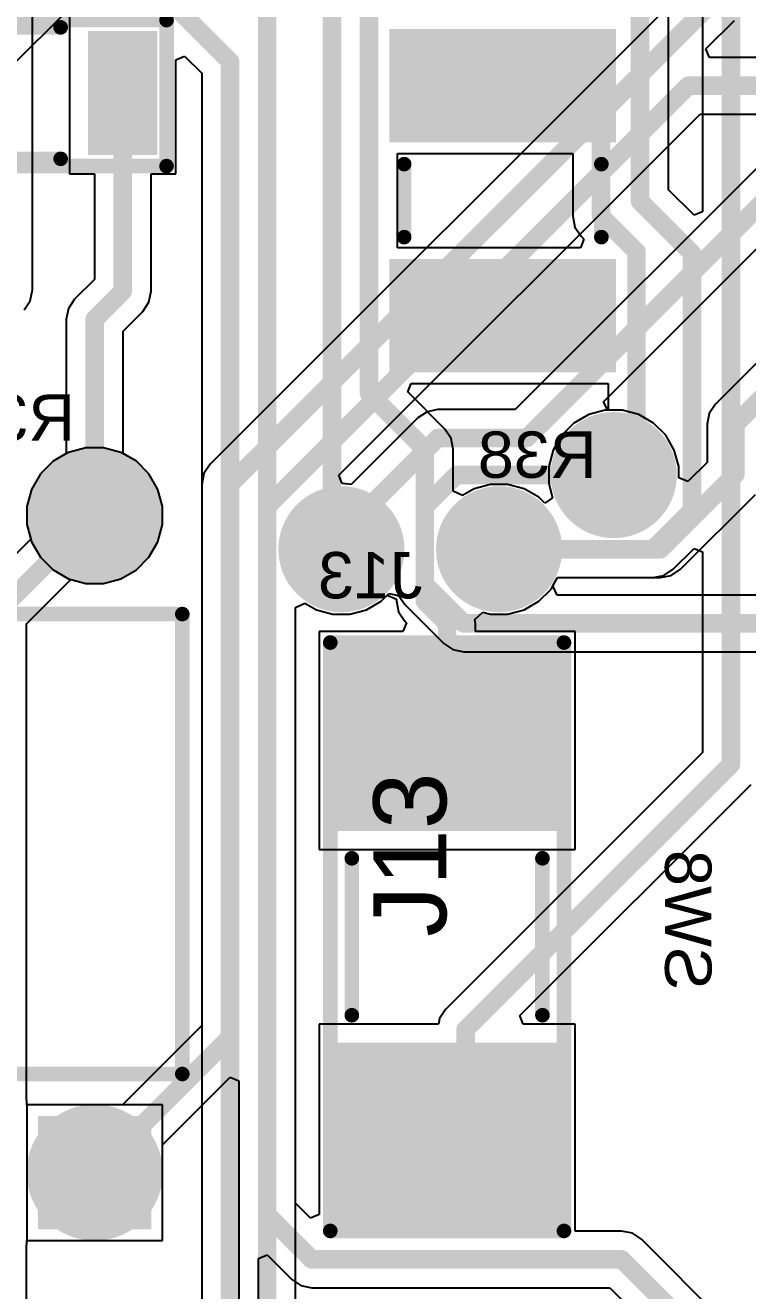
# Model space of a CAD drawing. Header units: inches. Extents: x -8.09 to -2.28, y -0.1 to 6.11.
# Drawn here: x -7.547 to -7.158, y 1.564 to 2.247 of the extents above; entities that cross this region are included whole.
import ezdxf

# ---------------------------------------------------------------- set-up
doc = ezdxf.new("R2010")
doc.units = ezdxf.units.IN
doc.header["$MEASUREMENT"] = 0
for name, color, linetype in [('BottomLayer', 5, 'Continuous'), ('BottomSolder', 6, 'Continuous'), ('InternalPlane1', 76, 'Continuous'), ('InternalPlane2', 16, 'Continuous'), ('Mechanical5', 56, 'Continuous'), ('MultiLayer', 9, 'Continuous'), ('PadHoleLayer', 156, 'Continuous'), ('TopLayer', 1, 'Continuous'), ('TopOverlay', 2, 'Continuous'), ('TopPaste', 8, 'Continuous'), ('TopSolder', 216, 'Continuous'), ('ViaHoleLayer', 16, 'Continuous')]:
    doc.layers.add(name, color=color, linetype=linetype)
doc.styles.add('Arial', font='', dxfattribs={"height": 0.2})
doc.styles.get('Arial').set_extended_font_data('Arial')

# ---------------------------------------------------------------- blocks, each defined once
blk = doc.blocks.new('RESC3226X70X40ML20T20_53')
at = {"layer": 'TopLayer'}
for points in [[(-0.08858, -0.05709), (-0.08858, 0.05709), (-0.03543, 0.05709), (-0.03543, -0.05709)], [(0.03543, -0.05709), (0.03543, 0.05709), (0.08858, 0.05709), (0.08858, -0.05709)]]:
    blk.add_hatch(color=1, dxfattribs=at).paths.add_polyline_path(points)
at = {"layer": 'TopPaste'}
for points in [[(-0.08858, -0.05709), (-0.08858, 0.05709), (-0.03543, 0.05709), (-0.03543, -0.05709)], [(0.03543, -0.05709), (0.03543, 0.05709), (0.08858, 0.05709), (0.08858, -0.05709)]]:
    blk.add_hatch(color=8, dxfattribs=at).paths.add_polyline_path(points)
at = {"layer": 'TopSolder'}
for points in [[(-0.09258, -0.06109), (-0.09258, 0.06109), (-0.03143, 0.06109), (-0.03143, -0.06109)], [(0.03143, -0.06109), (0.03143, 0.06109), (0.09258, 0.06109), (0.09258, -0.06109)]]:
    blk.add_hatch(color=216, dxfattribs=at).paths.add_polyline_path(points)
at = {"layer": 'TopOverlay'}
for points in [[(0.01969, 0.05315, 0.00787, 0.00787, 0), (-0.01968, 0.05315, 0.00787, 0.00787, 0)], [(0.01969, -0.05315, 0.00787, 0.00787, 0), (-0.01968, -0.05315, 0.00787, 0.00787, 0)]]:
    blk.add_lwpolyline(points, format="xyseb", dxfattribs=at)
for points in [[(-0.02165, 0.05315, 0.00394, 0.00394, 1), (-0.01772, 0.05315, 0.00394, 0.00394, 1)], [(0.01772, 0.05315, 0.00394, 0.00394, 1), (0.02165, 0.05315, 0.00394, 0.00394, 1)], [(-0.02165, -0.05315, 0.00394, 0.00394, 1), (-0.01772, -0.05315, 0.00394, 0.00394, 1)], [(0.01772, -0.05315, 0.00394, 0.00394, 1), (0.02165, -0.05315, 0.00394, 0.00394, 1)]]:
    blk.add_lwpolyline(points, format="xyseb", close=True, dxfattribs=at)
blk = doc.blocks.new('RESA60_630X240_88')
at = {"layer": 'BottomLayer'}
blk.add_hatch(color=5, dxfattribs=at).paths.add_polyline_path([(-0.20374, 0.02657), (-0.15059, 0.02657), (-0.15059, -0.02657), (-0.20374, -0.02657)])
h = blk.add_hatch(color=5, dxfattribs=at)
edge = h.paths.add_edge_path()
edge.add_arc((0.17717, 0), 0.02657, 0, 360)
at = {"layer": 'BottomSolder'}
blk.add_hatch(color=6, dxfattribs=at).paths.add_polyline_path([(-0.20774, 0.03057), (-0.14659, 0.03057), (-0.14659, -0.03057), (-0.20774, -0.03057)])
h = blk.add_hatch(color=6, dxfattribs=at)
edge = h.paths.add_edge_path()
edge.add_arc((0.17717, 0), 0.03057, 0, 360)
at = {"layer": 'InternalPlane1'}
h = blk.add_hatch(color=76, dxfattribs=at)
edge = h.paths.add_edge_path()
edge.add_arc((-0.17717, 0), 0.03673, 0, 360)
h = blk.add_hatch(color=76, dxfattribs=at)
edge = h.paths.add_edge_path()
edge.add_arc((0.17717, 0), 0.03673, 0, 360)
at = {"layer": 'InternalPlane2'}
h = blk.add_hatch(color=16, dxfattribs=at)
edge = h.paths.add_edge_path()
edge.add_arc((-0.17717, 0), 0.03673, 0, 360)
h = blk.add_hatch(color=16, dxfattribs=at)
edge = h.paths.add_edge_path()
edge.add_arc((0.17717, 0), 0.03673, 0, 360)
at = {"layer": 'MultiLayer'}
blk.add_hatch(color=9, dxfattribs=at).paths.add_polyline_path([(-0.20374, 0.02657), (-0.15059, 0.02657), (-0.15059, -0.02657), (-0.20374, -0.02657)])
h = blk.add_hatch(color=9, dxfattribs=at)
edge = h.paths.add_edge_path()
edge.add_arc((0.17717, 0), 0.02657, 0, 360)
at = {"layer": 'PadHoleLayer'}
h = blk.add_hatch(color=156, dxfattribs=at)
edge = h.paths.add_edge_path()
edge.add_arc((-0.17717, 0), 0.01673, 0, 360)
h = blk.add_hatch(color=156, dxfattribs=at)
edge = h.paths.add_edge_path()
edge.add_arc((0.17717, 0), 0.01673, 0, 360)
at = {"layer": 'TopLayer'}
blk.add_hatch(color=1, dxfattribs=at).paths.add_polyline_path([(-0.20374, 0.02657), (-0.15059, 0.02657), (-0.15059, -0.02657), (-0.20374, -0.02657)])
h = blk.add_hatch(color=1, dxfattribs=at)
edge = h.paths.add_edge_path()
edge.add_arc((0.17717, 0), 0.02657, 0, 360)
at = {"layer": 'TopSolder'}
blk.add_hatch(color=216, dxfattribs=at).paths.add_polyline_path([(-0.20774, 0.03057), (-0.14659, 0.03057), (-0.14659, -0.03057), (-0.20774, -0.03057)])
h = blk.add_hatch(color=216, dxfattribs=at)
edge = h.paths.add_edge_path()
edge.add_arc((0.17717, 0), 0.03057, 0, 360)
at = {"layer": 'TopOverlay'}
for points in [[(-0.12402, 0.04724, 0.00787, 0.00787, 0), (-0.12402, -0.04724, 0.00787, 0.00787, 0)], [(-0.12402, 0.04724, 0.00787, 0.00787, 0), (0.12402, 0.04724, 0.00787, 0.00787, 0)], [(0.12402, 0.04724, 0.00787, 0.00787, 0), (0.12402, -0.04724, 0.00787, 0.00787, 0)], [(-0.12402, -0.04724, 0.00787, 0.00787, 0), (0.12402, -0.04724, 0.00787, 0.00787, 0)]]:
    blk.add_lwpolyline(points, format="xyseb", dxfattribs=at)
for points in [[(-0.12598, 0.04724, 0.00394, 0.00394, 1), (-0.12205, 0.04724, 0.00394, 0.00394, 1)], [(-0.12598, 0.04724, 0.00394, 0.00394, 1), (-0.12205, 0.04724, 0.00394, 0.00394, 1)], [(0.12205, 0.04724, 0.00394, 0.00394, 1), (0.12598, 0.04724, 0.00394, 0.00394, 1)], [(0.12205, 0.04724, 0.00394, 0.00394, 1), (0.12598, 0.04724, 0.00394, 0.00394, 1)], [(-0.12598, -0.04724, 0.00394, 0.00394, 1), (-0.12205, -0.04724, 0.00394, 0.00394, 1)], [(-0.12598, -0.04724, 0.00394, 0.00394, 1), (-0.12205, -0.04724, 0.00394, 0.00394, 1)], [(0.12205, -0.04724, 0.00394, 0.00394, 1), (0.12598, -0.04724, 0.00394, 0.00394, 1)], [(0.12205, -0.04724, 0.00394, 0.00394, 1), (0.12598, -0.04724, 0.00394, 0.00394, 1)]]:
    blk.add_lwpolyline(points, format="xyseb", close=True, dxfattribs=at)
blk = doc.blocks.new('FP_S1911_46R_MFG_107')
at = {"layer": 'TopLayer'}
for points in [[(-0.15472, 0.05906), (-0.05709, 0.05906), (-0.05709, -0.05906), (-0.15472, -0.05906)], [(0.05709, 0.05906), (0.15472, 0.05906), (0.15472, -0.05906), (0.05709, -0.05906)]]:
    blk.add_hatch(color=1, dxfattribs=at).paths.add_polyline_path(points)
at = {"layer": 'TopPaste'}
for points in [[(-0.15472, 0.05906), (-0.05709, 0.05906), (-0.05709, -0.05906), (-0.15472, -0.05906)], [(0.05709, 0.05906), (0.15472, 0.05906), (0.15472, -0.05906), (0.05709, -0.05906)]]:
    blk.add_hatch(color=8, dxfattribs=at).paths.add_polyline_path(points)
at = {"layer": 'TopSolder'}
for points in [[(-0.15472, 0.05906), (-0.05709, 0.05906), (-0.05709, -0.05906), (-0.15472, -0.05906)], [(0.05709, 0.05906), (0.15472, 0.05906), (0.15472, -0.05906), (0.05709, -0.05906)]]:
    blk.add_hatch(color=216, dxfattribs=at).paths.add_polyline_path(points)
at = {"layer": 'Mechanical5'}
for points in [[(-0.15866, 0.06299, 0.00787, 0.00787, 0), (0.15866, 0.06299, 0.00787, 0.00787, 0)], [(-0.15866, 0.06299, 0.00787, 0.00787, 0), (-0.15866, -0.06299, 0.00787, 0.00787, 0)], [(0.15866, 0.06299, 0.00787, 0.00787, 0), (0.15866, -0.06299, 0.00787, 0.00787, 0)], [(-0.15866, -0.06299, 0.00787, 0.00787, 0), (0.15866, -0.06299, 0.00787, 0.00787, 0)]]:
    blk.add_lwpolyline(points, format="xyseb", dxfattribs=at)
for points in [[(-0.16063, 0.06299, 0.00394, 0.00394, 1), (-0.15669, 0.06299, 0.00394, 0.00394, 1)], [(-0.16063, 0.06299, 0.00394, 0.00394, 1), (-0.15669, 0.06299, 0.00394, 0.00394, 1)], [(0.15669, 0.06299, 0.00394, 0.00394, 1), (0.16063, 0.06299, 0.00394, 0.00394, 1)], [(0.15669, 0.06299, 0.00394, 0.00394, 1), (0.16063, 0.06299, 0.00394, 0.00394, 1)], [(-0.16063, -0.06299, 0.00394, 0.00394, 1), (-0.15669, -0.06299, 0.00394, 0.00394, 1)], [(-0.16063, -0.06299, 0.00394, 0.00394, 1), (-0.15669, -0.06299, 0.00394, 0.00394, 1)], [(0.15669, -0.06299, 0.00394, 0.00394, 1), (0.16063, -0.06299, 0.00394, 0.00394, 1)], [(0.15669, -0.06299, 0.00394, 0.00394, 1), (0.16063, -0.06299, 0.00394, 0.00394, 1)]]:
    blk.add_lwpolyline(points, format="xyseb", close=True, dxfattribs=at)
at = {"layer": 'TopOverlay'}
for points in [[(-0.04232, 0.05138, 0.00787, 0.00787, 0), (0.04232, 0.05138, 0.00787, 0.00787, 0)], [(-0.04232, -0.05138, 0.00787, 0.00787, 0), (0.04232, -0.05138, 0.00787, 0.00787, 0)]]:
    blk.add_lwpolyline(points, format="xyseb", dxfattribs=at)
for points in [[(-0.04429, 0.05138, 0.00394, 0.00394, 1), (-0.04035, 0.05138, 0.00394, 0.00394, 1)], [(0.04035, 0.05138, 0.00394, 0.00394, 1), (0.04429, 0.05138, 0.00394, 0.00394, 1)], [(-0.04429, -0.05138, 0.00394, 0.00394, 1), (-0.04035, -0.05138, 0.00394, 0.00394, 1)], [(0.04035, -0.05138, 0.00394, 0.00394, 1), (0.04429, -0.05138, 0.00394, 0.00394, 1)]]:
    blk.add_lwpolyline(points, format="xyseb", close=True, dxfattribs=at)
at = {"layer": 'Mechanical5', "style": 'Arial'}
blk.add_text('J13', height=0.03937, dxfattribs=at).set_placement((-0.00007, 0.00044))
blk = doc.blocks.new('FP_C1206C_EB_MFG_163')
at = {"layer": 'TopLayer'}
for points in [[(-0.07382, 0.03346), (-0.03642, 0.03346), (-0.03642, -0.03346), (-0.07382, -0.03346)], [(0.03642, 0.03346), (0.07382, 0.03346), (0.07382, -0.03346), (0.03642, -0.03346)]]:
    blk.add_hatch(color=1, dxfattribs=at).paths.add_polyline_path(points)
at = {"layer": 'TopPaste'}
for points in [[(-0.07382, 0.03346), (-0.03642, 0.03346), (-0.03642, -0.03346), (-0.07382, -0.03346)], [(0.03642, 0.03346), (0.07382, 0.03346), (0.07382, -0.03346), (0.03642, -0.03346)]]:
    blk.add_hatch(color=8, dxfattribs=at).paths.add_polyline_path(points)
at = {"layer": 'TopSolder'}
for points in [[(-0.07382, 0.03346), (-0.03642, 0.03346), (-0.03642, -0.03346), (-0.07382, -0.03346)], [(0.03642, 0.03346), (0.07382, 0.03346), (0.07382, -0.03346), (0.03642, -0.03346)]]:
    blk.add_hatch(color=216, dxfattribs=at).paths.add_polyline_path(points)
at = {"layer": 'Mechanical5'}
for points in [[(-0.07874, 0.03937, 0.00787, 0.00787, 0), (-0.07874, -0.03937, 0.00787, 0.00787, 0)], [(0.07874, 0.03937, 0.00787, 0.00787, 0), (-0.07874, 0.03937, 0.00787, 0.00787, 0)], [(0.07874, 0.03937, 0.00787, 0.00787, 0), (0.07874, -0.03937, 0.00787, 0.00787, 0)], [(0.07874, -0.03937, 0.00787, 0.00787, 0), (-0.07874, -0.03937, 0.00787, 0.00787, 0)]]:
    blk.add_lwpolyline(points, format="xyseb", dxfattribs=at)
for points in [[(-0.08071, 0.03937, 0.00394, 0.00394, 1), (-0.07677, 0.03937, 0.00394, 0.00394, 1)], [(-0.08071, 0.03937, 0.00394, 0.00394, 1), (-0.07677, 0.03937, 0.00394, 0.00394, 1)], [(0.07677, 0.03937, 0.00394, 0.00394, 1), (0.08071, 0.03937, 0.00394, 0.00394, 1)], [(0.07677, 0.03937, 0.00394, 0.00394, 1), (0.08071, 0.03937, 0.00394, 0.00394, 1)], [(-0.08071, -0.03937, 0.00394, 0.00394, 1), (-0.07677, -0.03937, 0.00394, 0.00394, 1)], [(-0.08071, -0.03937, 0.00394, 0.00394, 1), (-0.07677, -0.03937, 0.00394, 0.00394, 1)], [(0.07677, -0.03937, 0.00394, 0.00394, 1), (0.08071, -0.03937, 0.00394, 0.00394, 1)], [(0.07677, -0.03937, 0.00394, 0.00394, 1), (0.08071, -0.03937, 0.00394, 0.00394, 1)]]:
    blk.add_lwpolyline(points, format="xyseb", close=True, dxfattribs=at)
at = {"layer": 'TopOverlay'}
for points in [[(0.02165, 0.03543, 0.00787, 0.00787, 0), (-0.02165, 0.03543, 0.00787, 0.00787, 0)], [(0.02165, -0.03543, 0.00787, 0.00787, 0), (-0.02165, -0.03543, 0.00787, 0.00787, 0)]]:
    blk.add_lwpolyline(points, format="xyseb", dxfattribs=at)
for points in [[(-0.02362, 0.03543, 0.00394, 0.00394, 1), (-0.01969, 0.03543, 0.00394, 0.00394, 1)], [(0.01969, 0.03543, 0.00394, 0.00394, 1), (0.02362, 0.03543, 0.00394, 0.00394, 1)], [(-0.02362, -0.03543, 0.00394, 0.00394, 1), (-0.01969, -0.03543, 0.00394, 0.00394, 1)], [(0.01969, -0.03543, 0.00394, 0.00394, 1), (0.02362, -0.03543, 0.00394, 0.00394, 1)]]:
    blk.add_lwpolyline(points, format="xyseb", close=True, dxfattribs=at)
at = {"layer": 'Mechanical5', "style": 'Arial'}
blk.add_text('C4', height=0.03937, dxfattribs=at).set_placement((0, 0.00044))

msp = doc.modelspace()

# ---------------------------------------------------------------- hatches: boundary and pattern name
at = {"layer": 'BottomLayer'}
h = msp.add_hatch(color=5, dxfattribs=at)
edge = h.paths.add_edge_path()
edge.add_arc((-7.23018, 2.004), 0.025, 0, 360)
h = msp.add_hatch(color=5, dxfattribs=at)
edge = h.paths.add_edge_path()
edge.add_arc((-7.377, 1.964), 0.025, 0, 360)
h = msp.add_hatch(color=5, dxfattribs=at)
edge = h.paths.add_edge_path()
edge.add_arc((-7.292, 1.964), 0.025, 0, 360)
at = {"layer": 'BottomSolder'}
h = msp.add_hatch(color=6, dxfattribs=at)
edge = h.paths.add_edge_path()
edge.add_arc((-7.23018, 2.004), 0.029, 0, 360)
h = msp.add_hatch(color=6, dxfattribs=at)
edge = h.paths.add_edge_path()
edge.add_arc((-7.377, 1.964), 0.029, 0, 360)
h = msp.add_hatch(color=6, dxfattribs=at)
edge = h.paths.add_edge_path()
edge.add_arc((-7.292, 1.964), 0.029, 0, 360)
at = {"layer": 'InternalPlane1'}
h = msp.add_hatch(color=76, dxfattribs=at)
edge = h.paths.add_edge_path()
edge.add_arc((-7.23018, 2.004), 0.034, 0, 360)
h = msp.add_hatch(color=76, dxfattribs=at)
edge = h.paths.add_edge_path()
edge.add_arc((-7.377, 1.964), 0.034, 0, 360)
h = msp.add_hatch(color=76, dxfattribs=at)
edge = h.paths.add_edge_path()
edge.add_arc((-7.292, 1.964), 0.034, 0, 360)
at = {"layer": 'InternalPlane2'}
h = msp.add_hatch(color=16, dxfattribs=at)
edge = h.paths.add_edge_path()
edge.add_arc((-7.23018, 2.004), 0.034, 0, 360)
h = msp.add_hatch(color=16, dxfattribs=at)
edge = h.paths.add_edge_path()
edge.add_arc((-7.377, 1.964), 0.034, 0, 360)
h = msp.add_hatch(color=16, dxfattribs=at)
edge = h.paths.add_edge_path()
edge.add_arc((-7.292, 1.964), 0.034, 0, 360)
at = {"layer": 'TopLayer'}
h = msp.add_hatch(color=1, dxfattribs=at)
edge = h.paths.add_edge_path()
edge.add_arc((-7.23018, 2.004), 0.025, 0, 360)
h = msp.add_hatch(color=1, dxfattribs=at)
edge = h.paths.add_edge_path()
edge.add_arc((-7.377, 1.964), 0.025, 0, 360)
h = msp.add_hatch(color=1, dxfattribs=at)
edge = h.paths.add_edge_path()
edge.add_arc((-7.292, 1.964), 0.025, 0, 360)
at = {"layer": 'TopSolder'}
h = msp.add_hatch(color=216, dxfattribs=at)
edge = h.paths.add_edge_path()
edge.add_arc((-7.23018, 2.004), 0.029, 0, 360)
h = msp.add_hatch(color=216, dxfattribs=at)
edge = h.paths.add_edge_path()
edge.add_arc((-7.377, 1.964), 0.029, 0, 360)
h = msp.add_hatch(color=216, dxfattribs=at)
edge = h.paths.add_edge_path()
edge.add_arc((-7.292, 1.964), 0.029, 0, 360)
at = {"layer": 'ViaHoleLayer'}
h = msp.add_hatch(color=16, dxfattribs=at)
edge = h.paths.add_edge_path()
edge.add_arc((-7.23018, 2.004), 0.014, 0, 360)
h = msp.add_hatch(color=16, dxfattribs=at)
edge = h.paths.add_edge_path()
edge.add_arc((-7.377, 1.964), 0.014, 0, 360)
h = msp.add_hatch(color=16, dxfattribs=at)
edge = h.paths.add_edge_path()
edge.add_arc((-7.292, 1.964), 0.014, 0, 360)

# ---------------------------------------------------------------- linework, layer by layer
at = {"layer": 'BottomLayer'}
for p, q in [((-7.61374, 2.16564), (-7.40325, 2.37612)), ((-7.18229, 2.27534), (-7.44781, 2.00981)), ((-7.18046, 2.23391), (-7.16514, 2.24923)), ((-7.17854, 2.22929), (-7.18046, 2.23391)), ((-5.85958, 2.22929), (-7.17854, 2.22929)), ((-7.37837, 2.004), (-7.18367, 2.19871)), ((-7.18367, 2.19871), (-5.85958, 2.19871)), ((-7.13879, 2.18384), (-7.28333, 2.03929)), ((-7.23579, 2.04358), (-7.12164, 2.15773)), ((-7.06452, 2.15311), (-7.1754, 2.04223)), ((-7.2333, 2.039), (-7.23579, 2.04358)), ((-7.1754, 2.04223), (-7.17871, 2.03727)), ((-7.33581, 2.03481), (-7.37168, 1.99895)), ((-7.33085, 2.03813), (-7.33581, 2.03481)), ((-7.325, 2.03929), (-7.33085, 2.03813)), ((-7.28333, 2.03929), (-7.325, 2.03929)), ((-7.22557, 2.039), (-7.2333, 2.039)), ((-7.21667, 2.03661), (-7.22557, 2.039)), ((-7.20869, 2.03201), (-7.21667, 2.03661)), ((-7.17871, 2.03727), (-7.17988, 2.03142)), ((-7.20217, 2.02549), (-7.20869, 2.03201)), ((-7.17988, 2.03142), (-7.17988, 2.01075)), ((-7.19756, 2.01751), (-7.20217, 2.02549)), ((-7.52412, 2.01625), (-7.53246, 2.01143)), ((-7.51482, 2.01874), (-7.52412, 2.01625)), ((-7.50518, 2.01874), (-7.51482, 2.01874)), ((-7.49588, 2.01625), (-7.50518, 2.01874)), ((-7.48754, 2.01143), (-7.49588, 2.01625)), ((-7.19518, 2.00861), (-7.19756, 2.01751)), ((-7.53246, 2.01143), (-7.53927, 2.00462)), ((-7.48073, 2.00462), (-7.48754, 2.01143)), ((-7.44781, 2.00981), (-7.45113, 2.00485)), ((-7.19518, 2.00252), (-7.19518, 2.00861)), ((-7.17988, 2.01075), (-7.19018, 2.00045)), ((-7.53927, 2.00462), (-7.54408, 1.99628)), ((-7.47592, 1.99628), (-7.48073, 2.00462)), ((-7.45113, 2.00485), (-7.45229, 1.999)), ((-7.37651, 1.99951), (-7.37837, 2.004)), ((-7.19018, 2.00045), (-7.19518, 2.00252)), ((-7.54408, 1.99628), (-7.54657, 1.98698)), ((-7.47343, 1.98698), (-7.47592, 1.99628)), ((-7.45229, 1.999), (-7.45229, 1.70717)), ((-7.37168, 1.99895), (-7.37651, 1.99951)), ((-7.19419, 1.95319), (-7.15377, 1.9936)), ((-7.54657, 1.98698), (-7.54657, 1.97735)), ((-7.47343, 1.97735), (-7.47343, 1.98698)), ((-7.54657, 1.97735), (-7.54408, 1.96805)), ((-7.47592, 1.96805), (-7.47343, 1.97735)), ((-7.54408, 1.96805), (-7.53927, 1.95971)), ((-7.48073, 1.95971), (-7.47592, 1.96805)), ((-7.53927, 1.95971), (-7.53246, 1.9529)), ((-7.48754, 1.9529), (-7.48073, 1.95971)), ((-7.53246, 1.9529), (-7.52412, 1.94808)), ((-7.49588, 1.94808), (-7.48754, 1.9529)), ((-7.19915, 1.94987), (-7.19419, 1.95319)), ((-7.52412, 1.94808), (-7.51482, 1.94559)), ((-7.51482, 1.94559), (-7.50518, 1.94559)), ((-7.50518, 1.94559), (-7.49588, 1.94808)), ((-7.26296, 1.94429), (-7.26042, 1.94871)), ((-7.26042, 1.94871), (-7.205, 1.94871)), ((-7.205, 1.94871), (-7.19915, 1.94987)), ((-7.35551, 1.93599), (-7.35141, 1.94009)), ((-7.35141, 1.94009), (-7.34697, 1.9393)), ((-7.34697, 1.9393), (-7.34579, 1.93864)), ((-7.34579, 1.93864), (-7.34281, 1.93419)), ((-7.2606, 1.93929), (-7.26296, 1.94429)), ((-6.91258, 1.93929), (-7.2606, 1.93929)), ((-7.40171, 1.9326), (-7.39671, 1.93496)), ((-7.40171, 1.322), (-7.40171, 1.9326)), ((-7.39671, 1.93496), (-7.39051, 1.93139)), ((-7.39051, 1.93139), (-7.38161, 1.929)), ((-7.37239, 1.929), (-7.36349, 1.93139)), ((-7.36349, 1.93139), (-7.35551, 1.93599)), ((-7.34281, 1.93419), (-7.32181, 1.91319)), ((-7.38161, 1.929), (-7.37239, 1.929)), ((-7.32181, 1.91319), (-7.31685, 1.90987)), ((-7.31685, 1.90987), (-7.311, 1.90871)), ((-7.311, 1.90871), (-6.91258, 1.90871)), ((-7.45229, 1.70717), (-7.49505, 1.66441)), ((-7.47343, 1.64278), (-7.43691, 1.67929)), ((-7.43691, 1.67929), (-7.43229, 1.67738)), ((-7.43229, 1.67738), (-7.43229, 1.32833)), ((-7.49505, 1.66441), (-7.54657, 1.66441)), ((-7.54657, 1.66441), (-7.54657, 1.59126)), ((-7.47343, 1.59126), (-7.47343, 1.64278)), ((-7.54657, 1.59126), (-7.47343, 1.59126))]:
    msp.add_line(p, q, dxfattribs=at)
for points in [[(-7.745, 2.056, 0.01, 0.01, 0), (-7.40958, 2.39142, 0.01, 0.01, 0)], [(-7.437, 1.999, 0.01, 0.01, 0), (-7.17147, 2.26453, 0.01, 0.01, 0)], [(-7.417, 1.987, 0.01, 0.01, 0), (-7.19, 2.214, 0.01, 0.01, 0)], [(-7.19, 2.214, 0.01, 0.01, 0), (-5.828, 2.214, 0.01, 0.01, 0)], [(-7.277, 2.024, 0.01, 0.01, 0), (-7.12797, 2.17303, 0.01, 0.01, 0)], [(-7.16458, 2.03142, 0.01, 0.01, 0), (-7.049, 2.147, 0.01, 0.01, 0)], [(-7.16458, 2.00442, 0.01, 0.01, 0), (-7.16458, 2.03142, 0.01, 0.01, 0)], [(-7.377, 1.972, 0.01, 0.01, 0), (-7.325, 2.024, 0.01, 0.01, 0)], [(-7.325, 2.024, 0.01, 0.01, 0), (-7.277, 2.024, 0.01, 0.01, 0)], [(-7.332, 1.987, 0.01, 0.01, 0), (-7.315, 2.004, 0.01, 0.01, 0)], [(-7.315, 2.004, 0.01, 0.01, 0), (-7.23018, 2.004, 0.01, 0.01, 0)], [(-7.205, 1.964, 0.01, 0.01, 0), (-7.16458, 2.00442, 0.01, 0.01, 0)], [(-7.437, 1.70083, 0.01, 0.01, 0), (-7.437, 1.999, 0.01, 0.01, 0)], [(-7.417, 1.322, 0.01, 0.01, 0), (-7.417, 1.987, 0.01, 0.01, 0)], [(-7.332, 1.945, 0.01, 0.01, 0), (-7.332, 1.987, 0.01, 0.01, 0)], [(-7.377, 1.964, 0.01, 0.01, 0), (-7.377, 1.972, 0.01, 0.01, 0)], [(-7.292, 1.964, 0.01, 0.01, 0), (-7.205, 1.964, 0.01, 0.01, 0)], [(-7.332, 1.945, 0.01, 0.01, 0), (-7.311, 1.924, 0.01, 0.01, 0)], [(-7.311, 1.924, 0.01, 0.01, 0), (-6.881, 1.924, 0.01, 0.01, 0)], [(-7.51, 1.62783, 0.01, 0.01, 0), (-7.437, 1.70083, 0.01, 0.01, 0)]]:
    msp.add_lwpolyline(points, format="xyseb", dxfattribs=at)
for points in [[(-7.1925, 2.214, 0.005, 0.005, 1), (-7.1875, 2.214, 0.005, 0.005, 1)], [(-7.1925, 2.214, 0.005, 0.005, 1), (-7.1875, 2.214, 0.005, 0.005, 1)], [(-7.16708, 2.03142, 0.005, 0.005, 1), (-7.16208, 2.03142, 0.005, 0.005, 1)], [(-7.16708, 2.03142, 0.005, 0.005, 1), (-7.16208, 2.03142, 0.005, 0.005, 1)], [(-7.3275, 2.024, 0.005, 0.005, 1), (-7.3225, 2.024, 0.005, 0.005, 1)], [(-7.3275, 2.024, 0.005, 0.005, 1), (-7.3225, 2.024, 0.005, 0.005, 1)], [(-7.2795, 2.024, 0.005, 0.005, 1), (-7.2745, 2.024, 0.005, 0.005, 1)], [(-7.2795, 2.024, 0.005, 0.005, 1), (-7.2745, 2.024, 0.005, 0.005, 1)], [(-7.3175, 2.004, 0.005, 0.005, 1), (-7.3125, 2.004, 0.005, 0.005, 1)], [(-7.3175, 2.004, 0.005, 0.005, 1), (-7.3125, 2.004, 0.005, 0.005, 1)], [(-7.23268, 2.004, 0.005, 0.005, 1), (-7.22768, 2.004, 0.005, 0.005, 1)], [(-7.16708, 2.00442, 0.005, 0.005, 1), (-7.16208, 2.00442, 0.005, 0.005, 1)], [(-7.16708, 2.00442, 0.005, 0.005, 1), (-7.16208, 2.00442, 0.005, 0.005, 1)], [(-7.4395, 1.999, 0.005, 0.005, 1), (-7.4345, 1.999, 0.005, 0.005, 1)], [(-7.4395, 1.999, 0.005, 0.005, 1), (-7.4345, 1.999, 0.005, 0.005, 1)], [(-7.4195, 1.987, 0.005, 0.005, 1), (-7.4145, 1.987, 0.005, 0.005, 1)], [(-7.4195, 1.987, 0.005, 0.005, 1), (-7.4145, 1.987, 0.005, 0.005, 1)], [(-7.3345, 1.987, 0.005, 0.005, 1), (-7.3295, 1.987, 0.005, 0.005, 1)], [(-7.3345, 1.987, 0.005, 0.005, 1), (-7.3295, 1.987, 0.005, 0.005, 1)], [(-7.3795, 1.972, 0.005, 0.005, 1), (-7.3745, 1.972, 0.005, 0.005, 1)], [(-7.3795, 1.972, 0.005, 0.005, 1), (-7.3745, 1.972, 0.005, 0.005, 1)], [(-7.3795, 1.964, 0.005, 0.005, 1), (-7.3745, 1.964, 0.005, 0.005, 1)], [(-7.2945, 1.964, 0.005, 0.005, 1), (-7.2895, 1.964, 0.005, 0.005, 1)], [(-7.2075, 1.964, 0.005, 0.005, 1), (-7.2025, 1.964, 0.005, 0.005, 1)], [(-7.2075, 1.964, 0.005, 0.005, 1), (-7.2025, 1.964, 0.005, 0.005, 1)], [(-7.3345, 1.945, 0.005, 0.005, 1), (-7.3295, 1.945, 0.005, 0.005, 1)], [(-7.3345, 1.945, 0.005, 0.005, 1), (-7.3295, 1.945, 0.005, 0.005, 1)], [(-7.3135, 1.924, 0.005, 0.005, 1), (-7.3085, 1.924, 0.005, 0.005, 1)], [(-7.3135, 1.924, 0.005, 0.005, 1), (-7.3085, 1.924, 0.005, 0.005, 1)], [(-7.4395, 1.70083, 0.005, 0.005, 1), (-7.4345, 1.70083, 0.005, 0.005, 1)], [(-7.4395, 1.70083, 0.005, 0.005, 1), (-7.4345, 1.70083, 0.005, 0.005, 1)], [(-7.5125, 1.62783, 0.005, 0.005, 1), (-7.5075, 1.62783, 0.005, 0.005, 1)]]:
    msp.add_lwpolyline(points, format="xyseb", close=True, dxfattribs=at)
at = {"layer": 'TopLayer'}
for p, q in [((-7.18229, 2.48492), (-7.18229, 2.14603)), ((-7.20071, 2.15791), (-7.20071, 2.37)), ((-7.5436, 2.10385), (-7.5436, 2.31004)), ((-7.52358, 2.25346), (-7.52358, 2.16654)), ((-7.46618, 2.22802), (-7.46156, 2.22993)), ((-7.46618, 2.16654), (-7.46618, 2.22802)), ((-7.46156, 2.22993), (-7.45229, 2.22067)), ((-7.45229, 2.22067), (-7.45229, 1.47906)), ((-7.34679, 2.12657), (-7.34679, 2.17744)), ((-7.34679, 2.17744), (-7.25229, 2.17744)), ((-7.25229, 2.17744), (-7.25229, 2.14358)), ((-7.52358, 2.16654), (-7.51018, 2.16654)), ((-7.51018, 2.16654), (-7.51018, 2.10945)), ((-7.47959, 2.10312), (-7.47959, 2.16654)), ((-7.47959, 2.16654), (-7.46618, 2.16654)), ((-7.18691, 2.14412), (-7.20071, 2.15791)), ((-7.25229, 2.14358), (-7.25113, 2.13772)), ((-7.18229, 2.14603), (-7.18691, 2.14412)), ((-7.25113, 2.13772), (-7.24781, 2.13276)), ((-7.24625, 2.13119), (-7.24816, 2.12657)), ((-7.24781, 2.13276), (-7.24625, 2.13119)), ((-7.24816, 2.12657), (-7.34679, 2.12657)), ((-7.51018, 2.10945), (-7.52081, 2.09881)), ((-7.54477, 2.098), (-7.5436, 2.10385)), ((-7.48075, 2.09727), (-7.47959, 2.10312)), ((-7.54808, 2.09304), (-7.54477, 2.098)), ((-7.52081, 2.09881), (-7.52413, 2.09385)), ((-7.48407, 2.0923), (-7.48075, 2.09727)), ((-7.52413, 2.09385), (-7.52529, 2.088)), ((-7.49471, 2.08167), (-7.48407, 2.0923)), ((-7.52529, 2.088), (-7.52529, 2.01557)), ((-7.49471, 2.01557), (-7.49471, 2.08167)), ((-7.34126, 2.04881), (-7.33935, 2.05343)), ((-7.32119, 2.02873), (-7.34126, 2.04881)), ((-7.33935, 2.05343), (-7.23321, 2.05343)), ((-7.23321, 2.05343), (-7.23321, 2.039)), ((-7.24369, 2.03661), (-7.25167, 2.03201)), ((-7.23478, 2.039), (-7.24369, 2.03661)), ((-7.23321, 2.039), (-7.23478, 2.039)), ((-7.31787, 2.02376), (-7.32119, 2.02873)), ((-7.25167, 2.03201), (-7.25818, 2.02549)), ((-7.31671, 2.01791), (-7.31787, 2.02376)), ((-7.25818, 2.02549), (-7.26279, 2.01751)), ((-7.52529, 2.01557), (-7.53246, 2.01143)), ((-7.48754, 2.01143), (-7.49471, 2.01557)), ((-7.31671, 1.9954), (-7.31671, 2.01791)), ((-7.26279, 2.01751), (-7.26518, 2.00861)), ((-7.53246, 2.01143), (-7.53927, 2.00462)), ((-7.48073, 2.00462), (-7.48754, 2.01143)), ((-7.26518, 2.00861), (-7.26518, 1.99939)), ((-7.53927, 2.00462), (-7.54408, 1.99628)), ((-7.47592, 1.99628), (-7.48073, 2.00462)), ((-7.54408, 1.99628), (-7.54657, 1.98698)), ((-7.47343, 1.98698), (-7.47592, 1.99628)), ((-7.31171, 1.99304), (-7.31671, 1.9954)), ((-7.30551, 1.99661), (-7.31171, 1.99304)), ((-7.29661, 1.999), (-7.30551, 1.99661)), ((-7.28739, 1.999), (-7.29661, 1.999)), ((-7.27849, 1.99661), (-7.28739, 1.999)), ((-7.27051, 1.99201), (-7.27849, 1.99661)), ((-7.26518, 1.99939), (-7.26311, 1.99168)), ((-7.54657, 1.98698), (-7.54657, 1.97735)), ((-7.47343, 1.97735), (-7.47343, 1.98698)), ((-7.26736, 1.98886), (-7.27051, 1.99201)), ((-7.26311, 1.99168), (-7.26736, 1.98886)), ((-7.54657, 1.97735), (-7.54443, 1.96936)), ((-7.47592, 1.96805), (-7.47343, 1.97735)), ((-7.54443, 1.96936), (-7.57281, 1.94098)), ((-7.48073, 1.95971), (-7.47592, 1.96805)), ((-7.48754, 1.9529), (-7.48073, 1.95971)), ((-7.19819, 1.95319), (-7.18691, 1.96446)), ((-7.18691, 1.96446), (-7.18229, 1.96254)), ((-7.18229, 1.96254), (-7.18229, 1.85433)), ((-7.49588, 1.94808), (-7.48754, 1.9529)), ((-7.20315, 1.94987), (-7.19819, 1.95319)), ((-7.54671, 1.92383), (-7.52281, 1.94773)), ((-7.52281, 1.94773), (-7.51482, 1.94559)), ((-7.51482, 1.94559), (-7.50518, 1.94559)), ((-7.50518, 1.94559), (-7.49588, 1.94808)), ((-7.26399, 1.94251), (-7.26042, 1.94871)), ((-7.26042, 1.94871), (-7.209, 1.94871)), ((-7.209, 1.94871), (-7.20315, 1.94987)), ((-7.35551, 1.93599), (-7.35229, 1.93921)), ((-7.35229, 1.93921), (-7.34729, 1.93714)), ((-7.27051, 1.93599), (-7.26399, 1.94251)), ((-7.40171, 1.9326), (-7.39671, 1.93496)), ((-7.40171, 1.61133), (-7.40171, 1.9326)), ((-7.39671, 1.93496), (-7.39051, 1.93139)), ((-7.39051, 1.93139), (-7.38161, 1.929)), ((-7.37239, 1.929), (-7.36349, 1.93139)), ((-7.36349, 1.93139), (-7.35551, 1.93599)), ((-7.34729, 1.93714), (-7.34729, 1.936)), ((-7.34729, 1.936), (-7.34613, 1.93015)), ((-7.28739, 1.929), (-7.27849, 1.93139)), ((-7.27849, 1.93139), (-7.27051, 1.93599)), ((-7.38161, 1.929), (-7.37239, 1.929)), ((-7.34613, 1.93015), (-7.34281, 1.92519)), ((-7.34281, 1.92519), (-7.34197, 1.92434)), ((-7.30513, 1.92611), (-7.30083, 1.93013)), ((-7.30471, 1.924), (-7.30513, 1.92611)), ((-7.30083, 1.93013), (-7.29661, 1.929)), ((-7.29661, 1.929), (-7.28739, 1.929)), ((-7.54671, 1.66935), (-7.54671, 1.92383)), ((-7.34389, 1.91972), (-7.38906, 1.91972)), ((-7.38906, 1.91972), (-7.38906, 1.80209)), ((-7.34197, 1.92434), (-7.34389, 1.91972)), ((-7.30471, 1.91972), (-7.30471, 1.924)), ((-7.25094, 1.91972), (-7.30471, 1.91972)), ((-7.25094, 1.80209), (-7.25094, 1.91972)), ((-7.18229, 1.85433), (-7.32081, 1.71581)), ((-7.28084, 1.71253), (-7.15619, 1.83719)), ((-7.38906, 1.80209), (-7.25094, 1.80209)), ((-7.32081, 1.71581), (-7.32413, 1.71085)), ((-7.32471, 1.70791), (-7.38906, 1.70791)), ((-7.38906, 1.70791), (-7.38906, 1.60522)), ((-7.32413, 1.71085), (-7.32471, 1.70791)), ((-7.27893, 1.70791), (-7.28084, 1.71253)), ((-7.25094, 1.70791), (-7.27893, 1.70791)), ((-7.25094, 1.59629), (-7.25094, 1.70791)), ((-7.54657, 1.66441), (-7.54671, 1.66935)), ((-7.47343, 1.66441), (-7.54657, 1.66441)), ((-7.47343, 1.59126), (-7.47343, 1.66441)), ((-7.39367, 1.6033), (-7.40171, 1.61133)), ((-7.38906, 1.60522), (-7.39367, 1.6033)), ((-7.54671, 1.58631), (-7.54657, 1.59126)), ((-7.54657, 1.59126), (-7.54171, 1.59126)), ((-7.54171, 1.59126), (-7.47343, 1.59126)), ((-7.226, 1.59629), (-7.25094, 1.59629)), ((-7.22015, 1.59513), (-7.226, 1.59629)), ((-7.21519, 1.59181), (-7.22015, 1.59513)), ((-7.14652, 1.52315), (-7.21519, 1.59181)), ((-7.54671, 1.55533), (-7.54671, 1.58631)), ((-7.42171, 1.58154), (-7.41709, 1.58346)), ((-7.41709, 1.58346), (-7.40381, 1.57019)), ((-7.42171, 1.342), (-7.42171, 1.58154)), ((-7.40381, 1.57019), (-7.39885, 1.56687)), ((-7.39885, 1.56687), (-7.393, 1.56571)), ((-7.393, 1.56571), (-7.23233, 1.56571)), ((-7.23233, 1.56571), (-7.16815, 1.50152))]:
    msp.add_line(p, q, dxfattribs=at)
for points in [[(-7.167, 1.848, 0.01, 0.01, 0), (-7.167, 2.5, 0.01, 0.01, 0)], [(-7.36209, 2.048, 0.01, 0.01, 0), (-7.36209, 2.421, 0.01, 0.01, 0)], [(-7.38209, 1.96909, 0.01, 0.01, 0), (-7.38209, 2.37642, 0.01, 0.01, 0)], [(-7.216, 2.15158, 0.01, 0.01, 0), (-7.216, 2.37, 0.01, 0.01, 0)], [(-7.417, 1.605, 0.01, 0.01, 0), (-7.417, 2.358, 0.01, 0.01, 0)], [(-7.524, 2.314, 0.01, 0.01, 0), (-7.437, 2.227, 0.01, 0.01, 0)], [(-7.437, 1.342, 0.01, 0.01, 0), (-7.437, 2.227, 0.01, 0.01, 0)], [(-7.29, 2.21402, 0.01, 0.01, 0), (-7.237, 2.21402, 0.01, 0.01, 0)], [(-7.237, 2.14358, 0.01, 0.01, 0), (-7.237, 2.21402, 0.01, 0.01, 0)], [(-7.49488, 2.10312, 0.01, 0.01, 0), (-7.49488, 2.21, 0.01, 0.01, 0)], [(-7.216, 2.15158, 0.01, 0.01, 0), (-7.188, 2.12358, 0.01, 0.01, 0)], [(-7.237, 2.14358, 0.01, 0.01, 0), (-7.21791, 2.12449, 0.01, 0.01, 0)], [(-7.21791, 2.01626, 0.01, 0.01, 0), (-7.21791, 2.12449, 0.01, 0.01, 0)], [(-7.188, 1.985, 0.01, 0.01, 0), (-7.188, 2.12358, 0.01, 0.01, 0)], [(-7.51, 2.088, 0.01, 0.01, 0), (-7.49488, 2.10312, 0.01, 0.01, 0)], [(-7.51, 1.98217, 0.01, 0.01, 0), (-7.51, 2.088, 0.01, 0.01, 0)], [(-7.36209, 2.048, 0.01, 0.01, 0), (-7.332, 2.01791, 0.01, 0.01, 0)], [(-7.332, 1.936, 0.01, 0.01, 0), (-7.332, 2.01791, 0.01, 0.01, 0)], [(-7.23018, 2.004, 0.01, 0.01, 0), (-7.21791, 2.01626, 0.01, 0.01, 0)], [(-7.562, 1.93017, 0.01, 0.01, 0), (-7.51, 1.98217, 0.01, 0.01, 0)], [(-7.209, 1.964, 0.01, 0.01, 0), (-7.188, 1.985, 0.01, 0.01, 0)], [(-7.38209, 1.96909, 0.01, 0.01, 0), (-7.377, 1.964, 0.01, 0.01, 0)], [(-7.292, 1.964, 0.01, 0.01, 0), (-7.209, 1.964, 0.01, 0.01, 0)], [(-7.332, 1.936, 0.01, 0.01, 0), (-7.32, 1.924, 0.01, 0.01, 0)], [(-7.32, 1.86091, 0.01, 0.01, 0), (-7.32, 1.924, 0.01, 0.01, 0)], [(-7.31, 1.705, 0.01, 0.01, 0), (-7.167, 1.848, 0.01, 0.01, 0)], [(-7.31, 1.64909, 0.01, 0.01, 0), (-7.31, 1.705, 0.01, 0.01, 0)], [(-7.32, 1.64909, 0.01, 0.01, 0), (-7.31, 1.64909, 0.01, 0.01, 0)], [(-7.417, 1.605, 0.01, 0.01, 0), (-7.393, 1.581, 0.01, 0.01, 0)], [(-7.393, 1.581, 0.01, 0.01, 0), (-7.226, 1.581, 0.01, 0.01, 0)], [(-7.226, 1.581, 0.01, 0.01, 0), (-7.135, 1.49, 0.01, 0.01, 0)]]:
    msp.add_lwpolyline(points, format="xyseb", dxfattribs=at)
for points in [[(-7.4395, 2.227, 0.005, 0.005, 1), (-7.4345, 2.227, 0.005, 0.005, 1)], [(-7.4395, 2.227, 0.005, 0.005, 1), (-7.4345, 2.227, 0.005, 0.005, 1)], [(-7.2925, 2.21402, 0.005, 0.005, 1), (-7.2875, 2.21402, 0.005, 0.005, 1)], [(-7.2395, 2.21402, 0.005, 0.005, 1), (-7.2345, 2.21402, 0.005, 0.005, 1)], [(-7.2395, 2.21402, 0.005, 0.005, 1), (-7.2345, 2.21402, 0.005, 0.005, 1)], [(-7.49738, 2.21, 0.005, 0.005, 1), (-7.49238, 2.21, 0.005, 0.005, 1)], [(-7.2185, 2.15158, 0.005, 0.005, 1), (-7.2135, 2.15158, 0.005, 0.005, 1)], [(-7.2185, 2.15158, 0.005, 0.005, 1), (-7.2135, 2.15158, 0.005, 0.005, 1)], [(-7.2395, 2.14358, 0.005, 0.005, 1), (-7.2345, 2.14358, 0.005, 0.005, 1)], [(-7.2395, 2.14358, 0.005, 0.005, 1), (-7.2345, 2.14358, 0.005, 0.005, 1)], [(-7.22041, 2.12449, 0.005, 0.005, 1), (-7.21541, 2.12449, 0.005, 0.005, 1)], [(-7.22041, 2.12449, 0.005, 0.005, 1), (-7.21541, 2.12449, 0.005, 0.005, 1)], [(-7.1905, 2.12358, 0.005, 0.005, 1), (-7.1855, 2.12358, 0.005, 0.005, 1)], [(-7.1905, 2.12358, 0.005, 0.005, 1), (-7.1855, 2.12358, 0.005, 0.005, 1)], [(-7.49738, 2.10312, 0.005, 0.005, 1), (-7.49238, 2.10312, 0.005, 0.005, 1)], [(-7.49738, 2.10312, 0.005, 0.005, 1), (-7.49238, 2.10312, 0.005, 0.005, 1)], [(-7.5125, 2.088, 0.005, 0.005, 1), (-7.5075, 2.088, 0.005, 0.005, 1)], [(-7.5125, 2.088, 0.005, 0.005, 1), (-7.5075, 2.088, 0.005, 0.005, 1)], [(-7.36459, 2.048, 0.005, 0.005, 1), (-7.35959, 2.048, 0.005, 0.005, 1)], [(-7.36459, 2.048, 0.005, 0.005, 1), (-7.35959, 2.048, 0.005, 0.005, 1)], [(-7.3345, 2.01791, 0.005, 0.005, 1), (-7.3295, 2.01791, 0.005, 0.005, 1)], [(-7.3345, 2.01791, 0.005, 0.005, 1), (-7.3295, 2.01791, 0.005, 0.005, 1)], [(-7.22041, 2.01626, 0.005, 0.005, 1), (-7.21541, 2.01626, 0.005, 0.005, 1)], [(-7.22041, 2.01626, 0.005, 0.005, 1), (-7.21541, 2.01626, 0.005, 0.005, 1)], [(-7.23268, 2.004, 0.005, 0.005, 1), (-7.22768, 2.004, 0.005, 0.005, 1)], [(-7.5125, 1.98217, 0.005, 0.005, 1), (-7.5075, 1.98217, 0.005, 0.005, 1)], [(-7.5125, 1.98217, 0.005, 0.005, 1), (-7.5075, 1.98217, 0.005, 0.005, 1)], [(-7.1905, 1.985, 0.005, 0.005, 1), (-7.1855, 1.985, 0.005, 0.005, 1)], [(-7.1905, 1.985, 0.005, 0.005, 1), (-7.1855, 1.985, 0.005, 0.005, 1)], [(-7.38459, 1.96909, 0.005, 0.005, 1), (-7.37959, 1.96909, 0.005, 0.005, 1)], [(-7.38459, 1.96909, 0.005, 0.005, 1), (-7.37959, 1.96909, 0.005, 0.005, 1)], [(-7.3795, 1.964, 0.005, 0.005, 1), (-7.3745, 1.964, 0.005, 0.005, 1)], [(-7.2945, 1.964, 0.005, 0.005, 1), (-7.2895, 1.964, 0.005, 0.005, 1)], [(-7.2115, 1.964, 0.005, 0.005, 1), (-7.2065, 1.964, 0.005, 0.005, 1)], [(-7.2115, 1.964, 0.005, 0.005, 1), (-7.2065, 1.964, 0.005, 0.005, 1)], [(-7.3345, 1.936, 0.005, 0.005, 1), (-7.3295, 1.936, 0.005, 0.005, 1)], [(-7.3345, 1.936, 0.005, 0.005, 1), (-7.3295, 1.936, 0.005, 0.005, 1)], [(-7.3225, 1.924, 0.005, 0.005, 1), (-7.3175, 1.924, 0.005, 0.005, 1)], [(-7.3225, 1.924, 0.005, 0.005, 1), (-7.3175, 1.924, 0.005, 0.005, 1)], [(-7.3225, 1.86091, 0.005, 0.005, 1), (-7.3175, 1.86091, 0.005, 0.005, 1)], [(-7.1695, 1.848, 0.005, 0.005, 1), (-7.1645, 1.848, 0.005, 0.005, 1)], [(-7.1695, 1.848, 0.005, 0.005, 1), (-7.1645, 1.848, 0.005, 0.005, 1)], [(-7.3125, 1.705, 0.005, 0.005, 1), (-7.3075, 1.705, 0.005, 0.005, 1)], [(-7.3125, 1.705, 0.005, 0.005, 1), (-7.3075, 1.705, 0.005, 0.005, 1)], [(-7.3225, 1.64909, 0.005, 0.005, 1), (-7.3175, 1.64909, 0.005, 0.005, 1)], [(-7.3125, 1.64909, 0.005, 0.005, 1), (-7.3075, 1.64909, 0.005, 0.005, 1)], [(-7.3125, 1.64909, 0.005, 0.005, 1), (-7.3075, 1.64909, 0.005, 0.005, 1)], [(-7.4195, 1.605, 0.005, 0.005, 1), (-7.4145, 1.605, 0.005, 0.005, 1)], [(-7.4195, 1.605, 0.005, 0.005, 1), (-7.4145, 1.605, 0.005, 0.005, 1)], [(-7.3955, 1.581, 0.005, 0.005, 1), (-7.3905, 1.581, 0.005, 0.005, 1)], [(-7.3955, 1.581, 0.005, 0.005, 1), (-7.3905, 1.581, 0.005, 0.005, 1)], [(-7.2285, 1.581, 0.005, 0.005, 1), (-7.2235, 1.581, 0.005, 0.005, 1)], [(-7.2285, 1.581, 0.005, 0.005, 1), (-7.2235, 1.581, 0.005, 0.005, 1)]]:
    msp.add_lwpolyline(points, format="xyseb", close=True, dxfattribs=at)

# ---------------------------------------------------------------- block references
for name, p, rotation in [('FP_C1206C_EB_MFG_163', (-7.55, 2.21), 180), ('RESC3226X70X40ML20T20_53', (-7.29, 2.15201), 270), ('RESA60_630X240_88', (-7.51, 1.805), 90), ('FP_S1911_46R_MFG_107', (-7.32, 1.755), 90)]:
    msp.add_blockref(name, p, dxfattribs=dict(rotation=rotation))

# ---------------------------------------------------------------- texts
at = {"layer": 'TopOverlay', "style": 'Arial', "text_generation_flag": 2}
for s, p in [('R3', (-7.52054, 2.0225)), ('R38', (-7.23941, 2.0025)), ('J13', (-7.33334, 1.9375))]:
    msp.add_text(s, height=0.025, dxfattribs=at).set_placement(p)
msp.add_text('SW8', height=0.025, rotation=270, dxfattribs=at).set_placement((-7.2025, 1.72614))

doc.saveas('drawing.dxf')
